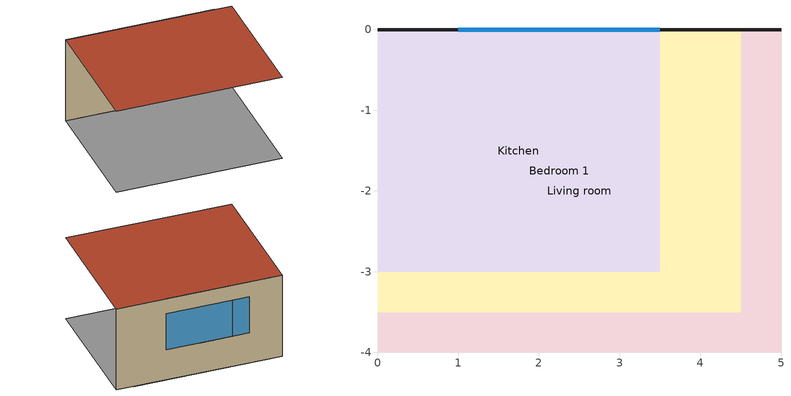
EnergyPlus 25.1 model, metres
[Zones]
Living room
 floor ground (Light Floor): 0,0 5,0 5,-4 0,-4 z0
 wall outside (Cavity Wall 2005): 5,0 0,0 z0:2.7
 window (Window construction): 3.5,0 1.5,0 z1:2.2
 roof outside (Light Roof): 0,-4 5,-4 5,0 0,0 z2.7
Kitchen
 floor ground (Light Floor): 0,0 3.5,0 3.5,-3 0,-3 z0
 wall outside (Cavity Wall 2005): 3.5,0 0,0 z0:2.7
 window (Window construction): 2.5,0 1,0 z1:2.2
 roof outside (Light Roof): 0,-3 3.5,-3 3.5,0 0,0 z2.7
Bedroom 1
 floor ground (Light Floor): 0,0 4.5,0 4.5,-3.5 0,-3.5 z0
 wall outside (Cavity Wall 2005): 4.5,0 0,0 z0:2.7
 window (Window construction): 3,0 1.5,0 z1:2.2
 roof outside (Light Roof): 0,-3.5 4.5,-3.5 4.5,0 0,0 z2.7
[Building]
Leeds Terrace 2005: 0, Suburbs, 0.04, 0.4, FullExterior, 30, 6
[Material]
G01a 19mm gypsum board: MediumSmooth, 0.019, 0.16, 800, 1090, 0.9, 0.4, 0
B02 102mm brick outer leaf: MediumRough, 0.102, 0.77, 1700, 840, 0.9, 0.7, 0.7
IW10 100mm mineral wool: Rough, 0.1, 0.038, 43, 840, 0.9, 0.5, 0.5
M11 100mm lightweight roof: Rough, 0.1, 0.14, 300, 1400, 0.9, 0.6, 0
[Material:AirGap]
F04 Wall air gap resistance: 0.15
F05 Floor air gap resistance; F04 Ceiling air gap resistance: 0.17
[Construction]
Cavity Wall 2005: B02 102mm brick outer leaf, F04 Wall air gap resistance, IW10 100mm mineral wool, G01a 19mm gypsum board
Light Roof: M11 100mm lightweight roof, F04 Ceiling air gap resistance, G01a 19mm gypsum board
Light Floor: G01a 19mm gypsum board, F05 Floor air gap resistance, G01a 19mm gypsum board
Window construction: Simple glazing
[WindowMaterial:SimpleGlazingSystem]
Simple glazing: 1.4, 0.6, 0.7
[Zone]
Living room: 0, 0, 0, 1, 1, autocalculate, autocalculate, autocalculate, yes
Kitchen; Bedroom 1: 0, 0, 0, 0, 1, 1, autocalculate, autocalculate, autocalculate, , , yes
[People]
Living room People: Living room, Living occupancy, People, 2, 0, 0, 0.3, 0.3, Activity level
Kitchen People: Kitchen, Kitchen occupancy, People, 1, 0, 0, 0.3, 0.3, Activity level
Bedroom People: Bedroom 1, Bedroom occupancy, People, 2, 0, 0, 0.3, 0.3, Activity level
[Lights]
Living room Lights: Living room, Living equipment, LightingLevel, 100, 0, 0, 0.3, 0.4
Kitchen Lights: Kitchen, Kitchen equipment, LightingLevel, 60, 0, 0, 0.3, 0.4
Bedroom Lights: Bedroom 1, Bedroom equipment, LightingLevel, 60, 0, 0, 0.3, 0.4
[ElectricEquipment]
Living room Equip: Living room, Living equipment, EquipmentLevel, 150, 0, 0.3, 0.4
Kitchen Equip: Kitchen, Kitchen equipment, EquipmentLevel, 300, 0, 0.3, 0.4
Bedroom Equip: Bedroom 1, Bedroom equipment, EquipmentLevel, 60, 0, 0.3, 0.4
[ZoneInfiltration:DesignFlowRate]
Living room Infiltration: Living room, Vent availability, AirChanges/Hour, 0.4
Kitchen Infiltration: Kitchen, Vent availability, AirChanges/Hour, 0.4
Bedroom Infiltration: Bedroom 1, Vent availability, AirChanges/Hour, 0.4
[ZoneVentilation:WindandStackOpenArea]
Living window Vent: Living room, 1.5, Vent availability, 0.5, 0, 1.1, 0.45
Kitchen window Vent: Kitchen, 1, Vent availability, 0.5, 0, 1.1, 0.45
Bedroom window Vent: Bedroom 1, 1, Vent availability, 0.5, 0, 1.1, 0.45
[Schedule:Compact]
Living occupancy: Fraction, Through: 12/31, For: AllDays, Until: 09:00, 0, Until: 22:00, 1, Until: 24:00, 0
Kitchen occupancy: Fraction, Through: 12/31, For: AllDays, Until: 07:00, 0, Until: 09:00, 1, Until: 17:00, 0, Until: 22:00, 1, Until: 24:00, 0
Bedroom occupancy: Fraction, Through: 12/31, For: AllDays, Until: 08:00, 1, Until: 23:00, 0, Until: 24:00, 1
Living equipment: Fraction, Through: 12/31, For: AllDays, Until: 09:00, 0.1, Until: 22:00, 1, Until: 24:00, 0.2
Kitchen equipment: Fraction, Through: 12/31, For: AllDays, Until: 07:00, 0.05, Until: 09:00, 0.9, Until: 16:00, 0.15, Until: 20:00, 1, Until: 24:00, 0.1
Bedroom equipment: Fraction, Through: 12/31, For: AllDays, Until: 08:00, 0.3, Until: 23:00, 0.05, Until: 24:00, 0.3
Vent availability: Fraction, Through: 12/31, For: AllDays, Until: 24:00, 1
Activity level: AnyNumber, Through: 12/31, For: AllDays, Until: 24:00, 120
